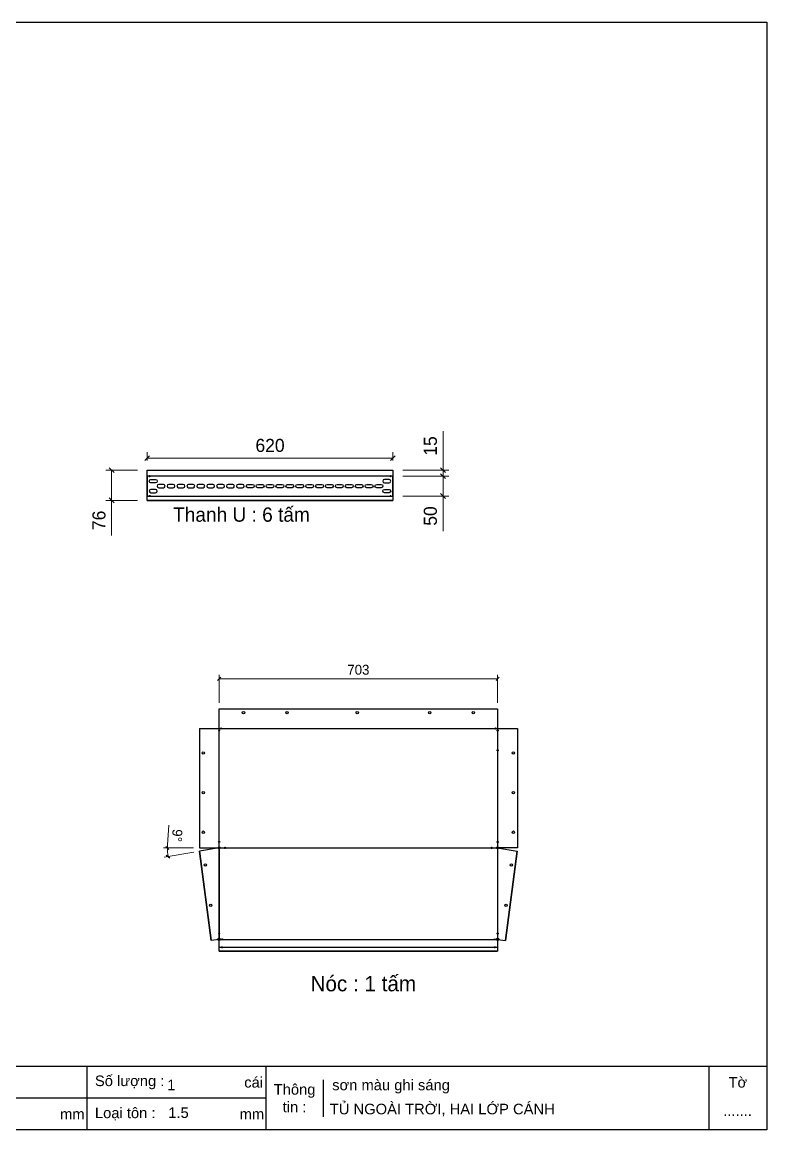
# Model space of a CAD drawing. Header units: millimetres. Extents: x 0 to 3953, y 0 to 2795.
# Drawn here: x 2073 to 3953, y 0 to 2795 of the extents above; entities that cross this region are included whole.
import ezdxf

# ---------------------------------------------------------------- set-up
doc = ezdxf.new("R2010")
doc.units = ezdxf.units.MM
for name, color, linetype in [('CNC', 7, 'Continuous'), ('DIM', 253, 'Continuous'), ('FIRE PROTECTION', 1, 'Continuous')]:
    doc.layers.add(name, color=color, linetype=linetype)
doc.styles.add('Arial', font='arial.ttf')
doc.dimstyles.new('Dim-25', dxfattribs={"dimtxt": 25, "dimasz": 8, "dimexe": 10, "dimexo": 15, "dimgap": 10, "dimtad": 1, "dimdec": 0, "dimtxsty": 'Standard', "dimblk": 'OBLIQUE', "dimcen": 10, "dimclrd": 5, "dimclre": 5, "dimclrt": 3, "dimazin": 3, "dimtfac": 1, "dimtdec": 0, "dimtmove": 0, "dimatfit": 3, "dimldrblk": 'OBLIQUE', "dimlwd": 9, "dimlwe": 9})
doc.dimstyles.new('Dim-33', dxfattribs={"dimtxt": 33, "dimasz": 12, "dimexe": 15, "dimexo": 25, "dimgap": 15, "dimtad": 1, "dimdec": 0, "dimtxsty": 'Standard', "dimblk": 'OBLIQUE', "dimcen": 10, "dimclrd": 5, "dimclre": 5, "dimclrt": 3, "dimazin": 3, "dimtfac": 1, "dimtdec": 0, "dimtmove": 0, "dimatfit": 3, "dimldrblk": 'OPEN30', "dimlwd": 9, "dimlwe": 9})

# ---------------------------------------------------------------- blocks, each defined once
blk = doc.blocks.new('KHUNG CHUẨN')
at = {"color": 7}
for p, q in [((19889.2, -28535.2), (16919.2, -28535.2)), ((18599.2, -28535.2), (18599.2, -28655.2)), ((18939.2, -28535.2), (18939.2, -28655.2)), ((19779.2, -28535.2), (19779.2, -28655.2)), ((19047.6, -28560.2), (19047.6, -28630.2)), ((18939.2, -28595.2), (16919.2, -28595.2))]:
    blk.add_line(p, q, dxfattribs=at)
blk.add_lwpolyline([(16919.2, -26555.2), (19889.2, -26555.2), (19889.2, -28655.2), (16919.2, -28655.2)], close=True, dxfattribs=at)
at = {"color": 2, "char_height": 20, "style": 'Arial'}
for s, insert, width, attachment_point in [('  Số lượng :', (18599.2, -28565.2), 917.634, 4), ('cái', (18897.9, -28565.2), 63.517, 4), ('Tờ', (19834.2, -28565.2), 110, 5), ('Thông\\Ptin :', (18993.4, -28595.2), 108.311, 5), ('mm', (18548.6, -28625.2), 73.831, 4), ('  Loại tôn :', (18599.2, -28625.2), 917.634, 4), ('mm', (18889.2, -28625.2), 917.634, 4)]:
    blk.add_mtext(s, dxfattribs=dict(at, insert=insert, width=width, attachment_point=attachment_point))
at = {"color": 3, "style": 'Arial'}
for tag, p in [('#01', (17055.6, -28580.1)), ('#02', (17431.4, -28580.1)), ('#03', (18030.6, -28580.1)), ('#08', (18751.7, -28580.1)), ('#10', (19064.8, -28580.1)), ('#04', (17024.8, -28634.6)), ('#05', (17308.5, -28633)), ('#06', (17632.7, -28633.7)), ('#07', (18002, -28634.7)), ('#09', (18753.8, -28632.6)), ('#11', (19060.3, -28625.7)), ('#12', (19806.5, -28628.9))]:
    blk.add_attdef(tag, p, '', height=20, dxfattribs=at)
blk = doc.blocks.new('*D29')
at = {"color": 5, "lineweight": 9, "ltscale": 3, "transparency": 16777216}
for p, q in [((2440, 719.4), (2443, 768.9)), ((2505.3, 711.4), (2429.7, 711.4)), ((2506.2, 700.7), (2431.6, 688.2))]:
    blk.add_line(p, q, dxfattribs=at)
at = {"color": 0, "linetype": 'ByBlock', "lineweight": -2}
for p, q in [((2443.7, 707.4), (2435.7, 715.4)), ((2436.9, 693.2), (2446.1, 686.6))]:
    blk.add_line(p, q, dxfattribs=at)
at = {"color": 5, "lineweight": 9, "ltscale": 3, "transparency": 16777216}
for start, end in [(176.4903, 180), (180, 189.4699)]:
    blk.add_arc((2570.3, 711.4), 130.6, start, end, dxfattribs=at)
at = {"layer": 'Defpoints', "color": 0, "ltscale": 3, "transparency": 16777216}
for p in [(2520.3, 711.4), (2521, 703.1), (2570.3, 711.4), (2570.3, 711.4), (2440.5, 697)]:
    blk.add_point(p, dxfattribs=at)
at = {"color": 3, "ltscale": 3, "transparency": 16777216, "insert": (2464.2, 742.7), "char_height": 25, "attachment_point": 5, "rotation": 266.4903}
blk.add_mtext('9°', dxfattribs=at)
blk = doc.blocks.new('_Oblique')
at = {"color": 0, "linetype": 'ByBlock', "lineweight": -2}
blk.add_line((-0.5, -0.5), (0.5, 0.5), dxfattribs=at)
blk = doc.blocks.new('*D30')
at = {"color": 5, "lineweight": 9, "ltscale": 3, "transparency": 16777216}
for p, q in [((2570.3, 1077.6), (2570.3, 1148)), ((3273.3, 1077.6), (3273.3, 1148)), ((2570.3, 1138), (3273.3, 1138))]:
    blk.add_line(p, q, dxfattribs=at)
at = {"color": 0, "linetype": 'ByBlock', "lineweight": -2}
for p, q in [((2574.3, 1142), (2566.3, 1134)), ((3269.3, 1134), (3277.3, 1142))]:
    blk.add_line(p, q, dxfattribs=at)
at = {"layer": 'Defpoints', "color": 0, "ltscale": 3, "transparency": 16777216}
for p in [(3273.3, 1138), (2570.3, 1062.6), (3273.3, 1062.6)]:
    blk.add_point(p, dxfattribs=at)
at = {"color": 3, "ltscale": 3, "transparency": 16777216, "insert": (2921.8, 1160.8), "char_height": 25, "attachment_point": 5}
blk.add_mtext('703', dxfattribs=at)
blk = doc.blocks.new('ovan8.5x20')
at = {"layer": 'CNC', "color": 2, "lineweight": -3}
for p, q in [((5.7, 4.2), (-5.8, 4.2)), ((-5.8, -4.2), (5.7, -4.2))]:
    blk.add_line(p, q, dxfattribs=at)
for centre, start, end in [((-5.8, 0), 90, 270), ((5.7, 0), 270, 90)]:
    blk.add_arc(centre, 4.25, start, end, dxfattribs=at)
blk = doc.blocks.new('*D36')
at = {"color": 0, "linetype": 'ByBlock', "lineweight": -2}
for p, q in [((2394.8, 1701), (2382.8, 1689)), ((3002.8, 1689), (3014.8, 1701))]:
    blk.add_line(p, q, dxfattribs=at)
at = {"layer": 'Defpoints', "color": 0, "ltscale": 3, "transparency": 16777216}
for p in [(3008.8, 1695), (2388.8, 1664.4), (3008.8, 1664.4)]:
    blk.add_point(p, dxfattribs=at)
at = {"layer": 'DIM', "color": 5, "lineweight": 9, "ltscale": 3, "transparency": 16777216}
for p, q in [((2388.8, 1689.4), (2388.8, 1710)), ((3008.8, 1689.4), (3008.8, 1710)), ((2388.8, 1695), (3008.8, 1695))]:
    blk.add_line(p, q, dxfattribs=at)
at = {"layer": 'DIM', "color": 3, "ltscale": 3, "transparency": 16777216, "insert": (2698.8, 1726.9), "char_height": 33, "attachment_point": 5}
blk.add_mtext('620', dxfattribs=at)
blk = doc.blocks.new('_Open30')
at = {"color": 0, "linetype": 'ByBlock', "lineweight": -2}
for p, q in [((-1, 0.27), (0, 0)), ((0, 0), (-1, -0.27)), ((0, 0), (-1, 0))]:
    blk.add_line(p, q, dxfattribs=at)
blk = doc.blocks.new('*D37')
at = {"color": 0, "linetype": 'ByBlock', "lineweight": -2}
for p, q in [((2304.9, 1658.4), (2292.9, 1670.4)), ((2292.9, 1594.4), (2304.9, 1582.4))]:
    blk.add_line(p, q, dxfattribs=at)
at = {"layer": 'Defpoints', "color": 0, "ltscale": 3, "transparency": 16777216}
for p in [(2388.8, 1664.4), (2298.9, 1588.4), (2388.8, 1588.4)]:
    blk.add_point(p, dxfattribs=at)
at = {"layer": 'DIM', "color": 5, "lineweight": 9, "ltscale": 3, "transparency": 16777216}
for p, q in [((2363.8, 1664.4), (2283.9, 1664.4)), ((2298.9, 1664.4), (2298.9, 1588.4)), ((2363.8, 1588.4), (2283.9, 1588.4)), ((2298.9, 1588.4), (2298.9, 1499.5))]:
    blk.add_line(p, q, dxfattribs=at)
at = {"layer": 'DIM', "color": 3, "ltscale": 3, "transparency": 16777216, "insert": (2267, 1537.9), "char_height": 33, "attachment_point": 5, "rotation": 90}
blk.add_mtext('76', dxfattribs=at)
blk = doc.blocks.new('*D38')
at = {"color": 0, "linetype": 'ByBlock', "lineweight": -2}
for p, q in [((3129.5, 1670.4), (3141.5, 1658.4)), ((3141.5, 1643.4), (3129.5, 1655.4))]:
    blk.add_line(p, q, dxfattribs=at)
at = {"layer": 'Defpoints', "color": 0, "ltscale": 3, "transparency": 16777216}
for p in [(3008.8, 1664.4), (3008.8, 1649.4), (3135.5, 1664.4)]:
    blk.add_point(p, dxfattribs=at)
at = {"layer": 'DIM', "color": 5, "lineweight": 9, "ltscale": 3, "transparency": 16777216}
for p, q in [((3135.5, 1664.4), (3135.5, 1762.8)), ((3033.8, 1664.4), (3150.5, 1664.4)), ((3033.8, 1649.4), (3150.5, 1649.4)), ((3135.5, 1649.4), (3135.5, 1664.4)), ((3135.5, 1649.4), (3135.5, 1637.4))]:
    blk.add_line(p, q, dxfattribs=at)
at = {"layer": 'DIM', "color": 3, "ltscale": 3, "transparency": 16777216, "insert": (3103.7, 1725.6), "char_height": 33, "attachment_point": 5, "rotation": 90}
blk.add_mtext('15', dxfattribs=at)
blk = doc.blocks.new('*D39')
at = {"color": 0, "linetype": 'ByBlock', "lineweight": -2}
for p, q in [((3141.5, 1643.4), (3129.5, 1655.4)), ((3129.5, 1605.4), (3141.5, 1593.4))]:
    blk.add_line(p, q, dxfattribs=at)
at = {"layer": 'Defpoints', "color": 0, "ltscale": 3, "transparency": 16777216}
for p in [(3008.8, 1649.4), (3008.8, 1599.4), (3135.5, 1599.4)]:
    blk.add_point(p, dxfattribs=at)
at = {"layer": 'DIM', "color": 5, "lineweight": 9, "ltscale": 3, "transparency": 16777216}
for p, q in [((3033.8, 1649.4), (3150.5, 1649.4)), ((3135.5, 1649.4), (3135.5, 1599.4)), ((3033.8, 1599.4), (3150.5, 1599.4)), ((3135.5, 1599.4), (3135.5, 1510.3))]:
    blk.add_line(p, q, dxfattribs=at)
at = {"layer": 'DIM', "color": 3, "ltscale": 3, "transparency": 16777216, "insert": (3103.7, 1548.9), "char_height": 33, "attachment_point": 5, "rotation": 90}
blk.add_mtext('50', dxfattribs=at)

msp = doc.modelspace()

# ---------------------------------------------------------------- linework, layer by layer
at = {"ltscale": 3}
for p, q in [((2388.8, 1664.4), (3008.8, 1664.4)), ((2388.8, 1588.4), (3008.8, 1588.4)), ((2520.3, 1012.6), (2520.3, 711.4)), ((2520.3, 1012.6), (3323.3, 1012.6)), ((3323.3, 1012.6), (3323.3, 711.4)), ((2520.3, 711.4), (2570.3, 711.4)), ((2570.3, 711.4), (2521, 703.1)), ((2521, 703.1), (2550.5, 478)), ((3323.3, 711.4), (3273.3, 711.4)), ((3273.3, 711.4), (3322.7, 703.1)), ((3322.7, 703.1), (3293.2, 478))]:
    msp.add_line(p, q, dxfattribs=at)
for p, q in [((2570.3, 711.4), (3273.3, 711.4)), ((2570.3, 480.6), (3273.3, 480.6)), ((2570.3, 460.6), (3273.3, 460.6)), ((2570.3, 450.6), (3273.3, 450.6))]:
    msp.add_line(p, q)
for points in [[(2388.8, 1664.4), (3008.8, 1664.4), (3008.8, 1588.4), (2388.8, 1588.4)], [(2388.8, 1599.4), (3008.8, 1599.4), (3008.8, 1649.4), (2388.8, 1649.4)]]:
    msp.add_lwpolyline(points, close=True, dxfattribs=at)
msp.add_lwpolyline([(3273.3, 711.4), (3273.3, 450.6), (2570.3, 450.6), (2570.3, 1062.6), (3273.3, 1062.6), (3273.3, 480.6), (3293.2, 478), (3322.7, 703.1)], dxfattribs=at)
for points in [[(2570.3, 724.9), (2570.3, 727.9)], [(2570.3, 494.1), (2570.3, 497.1)]]:
    msp.add_lwpolyline(points)
for centre, radius in [((2394.8, 1649.4), 1.5), ((3002.8, 1649.4), 1.5), ((2394.8, 1599.4), 1.5), ((3002.8, 1599.4), 1.5), ((2570.3, 480.6), 3), ((3273.3, 480.6), 3)]:
    msp.add_circle(centre, radius, dxfattribs=at)
at = {"color": 2, "ltscale": 3}
for centre, radius in [((2631.8, 1052.6), 3), ((2741.8, 1052.6), 3), ((2918.8, 1052.6), 3), ((3101.8, 1052.6), 3), ((3211.8, 1052.6), 3), ((2530.3, 951.1), 3), ((3313.3, 951.1), 3), ((2530.3, 851.1), 3), ((3313.3, 851.1), 3), ((2530.3, 751.1), 3), ((3313.3, 751.1), 3), ((2570.3, 711.4), 2.5), ((3273.3, 711.4), 2.5), ((2535.6, 668.6), 3), ((3308.1, 668.6), 3), ((2549, 566.5), 3), ((3294.7, 566.5), 3)]:
    msp.add_circle(centre, radius, dxfattribs=at)
at = {"color": 2}
for centre in [(2570.3, 1007.6), (2575.3, 1012.6), (3268.3, 1012.6), (3273.3, 1007.6), (3273.3, 957.6), (2570.3, 726.4), (3273.3, 726.4), (2585.3, 711.4), (3258.3, 711.4), (2570.3, 495.6), (2577.3, 480.6), (3266.3, 480.6), (3273.3, 495.6), (2577.3, 460.6), (3266.3, 460.6)]:
    msp.add_circle(centre, 1.5, dxfattribs=at)
at = {"layer": 'FIRE PROTECTION', "linetype": 'Continuous'}
msp.add_lwpolyline([(2570.3, 711.4), (2570.3, 480.6), (2550.5, 478), (2521, 703.1)], dxfattribs=at)

# ---------------------------------------------------------------- block references
at = {"color": 3}
ref = msp.add_blockref('KHUNG CHUẨN', (-22519.5, 38140), dxfattribs=dict(at, xscale=1.331000000005587, yscale=1.331000000005587, zscale=1.331000000005587))
ref.add_attrib('#08', '1', (2439, 99.9), dxfattribs={"color": 3, "height": 26.6, "style": 'Arial'})
ref.add_attrib('#09', '1.5', (2441.8, 30), dxfattribs={"color": 3, "height": 26.62, "style": 'Arial'})
ref.add_attrib('#10', 'sơn màu ghi sáng', (2855.7, 99.9), dxfattribs={"color": 3, "height": 26.62, "style": 'Arial'})
ref.add_attrib('#11', 'TỦ NGOÀI TRỜI, HAI LỚP CÁNH', (2849.7, 39.2), dxfattribs={"color": 3, "height": 26.62, "style": 'Arial'})
ref.add_attrib('#12', '.......', (3842.9, 34.9), dxfattribs={"color": 3, "height": 26.62, "style": 'Arial'})
at = {"layer": 'CNC', "lineweight": -3, "xscale": -1, "rotation": 180}
for p in [(2404, 1636.9), (2648.8, 1624.4), (2673.8, 1624.4), (2698.8, 1624.4), (2723.8, 1624.4), (2748.8, 1624.4), (2773.8, 1624.4), (2798.8, 1624.4), (2823.8, 1624.4), (2848.8, 1624.4), (2873.8, 1624.4), (2898.8, 1624.4), (2923.8, 1624.4), (2948.8, 1624.4), (2973.8, 1624.4)]:
    msp.add_blockref('ovan8.5x20', p, dxfattribs=at)
at = {"layer": 'CNC', "lineweight": -3, "rotation": 180}
for p in [(2423.8, 1624.4), (2448.8, 1624.4), (2473.8, 1624.4), (2498.8, 1624.4), (2523.8, 1624.4), (2548.8, 1624.4), (2573.8, 1624.4), (2598.8, 1624.4), (2623.8, 1624.4), (2993.5, 1636.9)]:
    msp.add_blockref('ovan8.5x20', p, dxfattribs=at)
at = {"layer": 'CNC', "lineweight": -3}
msp.add_blockref('ovan8.5x20', (2404, 1611.9), dxfattribs=at)
at = {"layer": 'CNC', "lineweight": -3, "xscale": -1}
msp.add_blockref('ovan8.5x20', (2993.5, 1611.9), dxfattribs=at)

# ---------------------------------------------------------------- texts
at = {"color": 2, "attachment_point": 5}
for s, insert, char_height, width in [('Thanh U : 6 tấm', (2626.7, 1552.2), 36, 775), ('Nóc : 1 tấm', (2934.3, 368.8), 39, 1074)]:
    msp.add_mtext(s, dxfattribs=dict(at, insert=insert, char_height=char_height, width=width))

# ---------------------------------------------------------------- dimensions: what is measured, and where the dimension line sits
at = {"ltscale": 3}
dim = msp.add_linear_dim(base=(3273.3, 1138), p1=(2570.3, 1062.6), p2=(3273.3, 1062.6), dimstyle='Dim-25', dxfattribs=at)
dim.commit()
dim.dimension.update_dxf_attribs({"geometry": '*D30', "text_midpoint": (2921.8, 1160.8)})
dim = msp.add_angular_dim_2l(base=(2440.5042, 697.0091), line1=((2570.3316, 711.3727), (2521.013, 703.1461)), line2=((2520.3316, 711.3727), (2570.3316, 711.3727)), dimstyle='Dim-25', dxfattribs=at)
dim.commit()
dim.dimension.update_dxf_attribs({"geometry": '*D29', "text_midpoint": (2464.1976, 742.7395)})
at = {"layer": 'DIM', "ltscale": 3}
for base, p1, p2, picture, middle in [((3135.5, 1664.4), (3008.8, 1649.4), (3008.8, 1664.4), '*D38', (3103.7, 1725.6)), ((2298.9, 1588.4), (2388.8, 1664.4), (2388.8, 1588.4), '*D37', (2267, 1537.9)), ((3135.5, 1599.4), (3008.8, 1649.4), (3008.8, 1599.4), '*D39', (3103.7, 1548.9))]:
    dim = msp.add_linear_dim(base=base, p1=p1, p2=p2, angle=90, dimstyle='Dim-33', dxfattribs=at)
    dim.commit()
    dim.dimension.update_dxf_attribs({"geometry": picture, "text_midpoint": middle})
dim = msp.add_linear_dim(base=(3008.8, 1695), p1=(2388.8, 1664.4), p2=(3008.8, 1664.4), dimstyle='Dim-33', dxfattribs=at)
dim.commit()
dim.dimension.update_dxf_attribs({"geometry": '*D36', "text_midpoint": (2698.8, 1726.9)})

doc.saveas('drawing.dxf')
